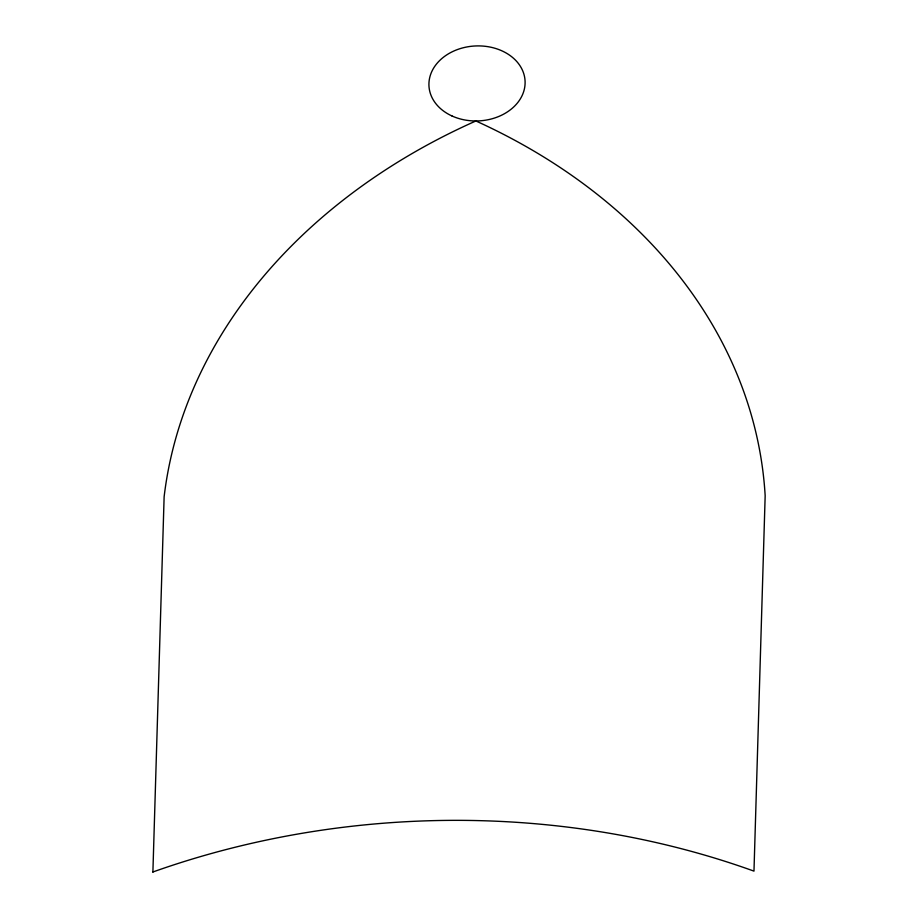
<?xml version="1.0" encoding="UTF-8"?>
<svg xmlns="http://www.w3.org/2000/svg" width="918" height="918" viewBox="0 0 918 918"><rect width="100%" height="100%" fill="white"/><g stroke="black" fill="none" stroke-linecap="round" stroke-linejoin="round"><path stroke-width="1.38" d="M152.893 872.1L164.127 496.776A603.103 470.016 -2.9 0 1 475.891 120.969A603.103 470.016 -2.9 0 1 765.164 495.8L753.976 871.125A721.8 562.527 -2.9 0 0 152.836 872.008M452 115.978A48.115 37.5 -2.9 0 0 525.096 83.354A48.115 37.5 -2.9 0 0 453.94 50.972A48.115 37.5 -2.9 0 0 452 115.978"/></g></svg>
